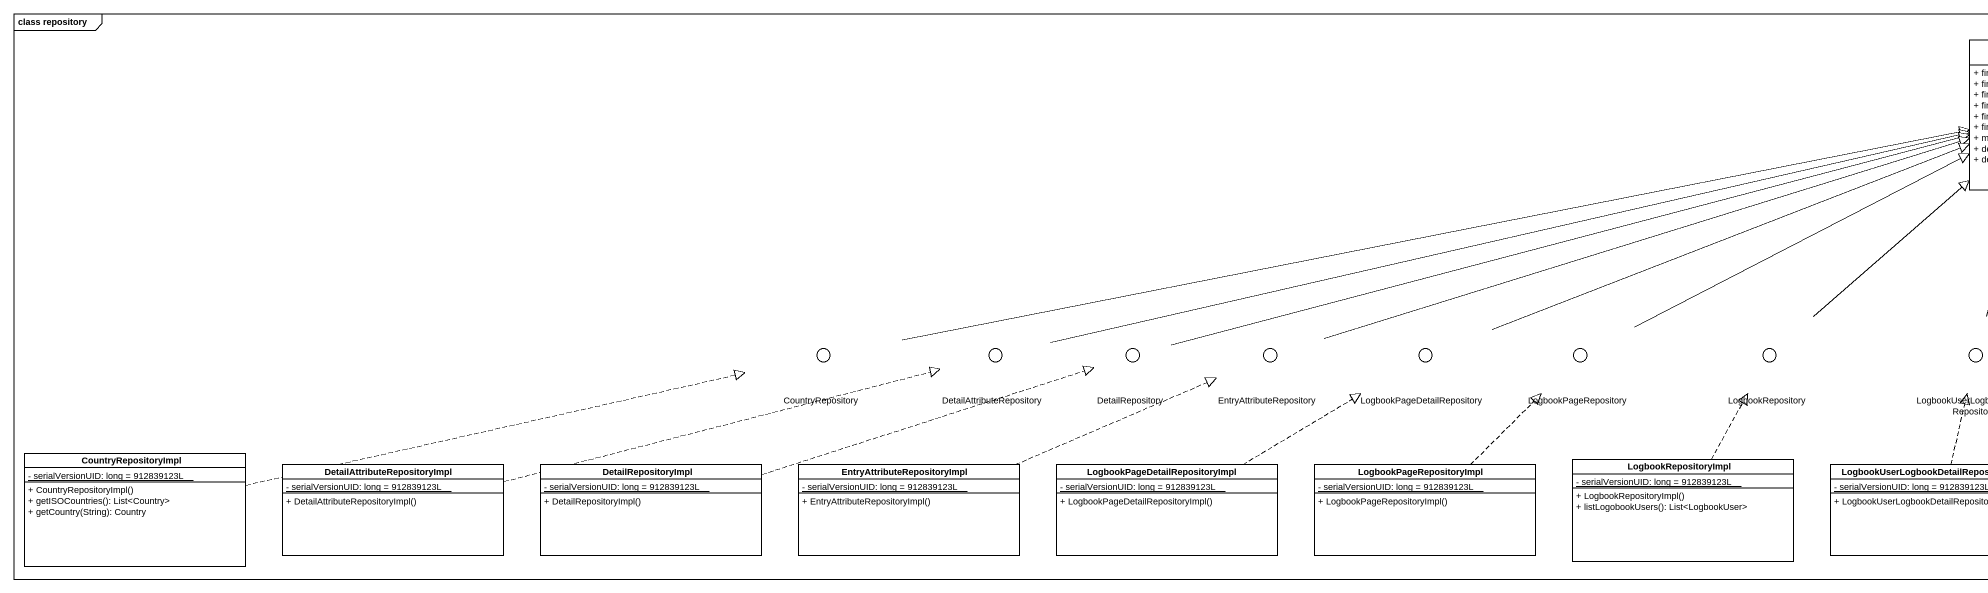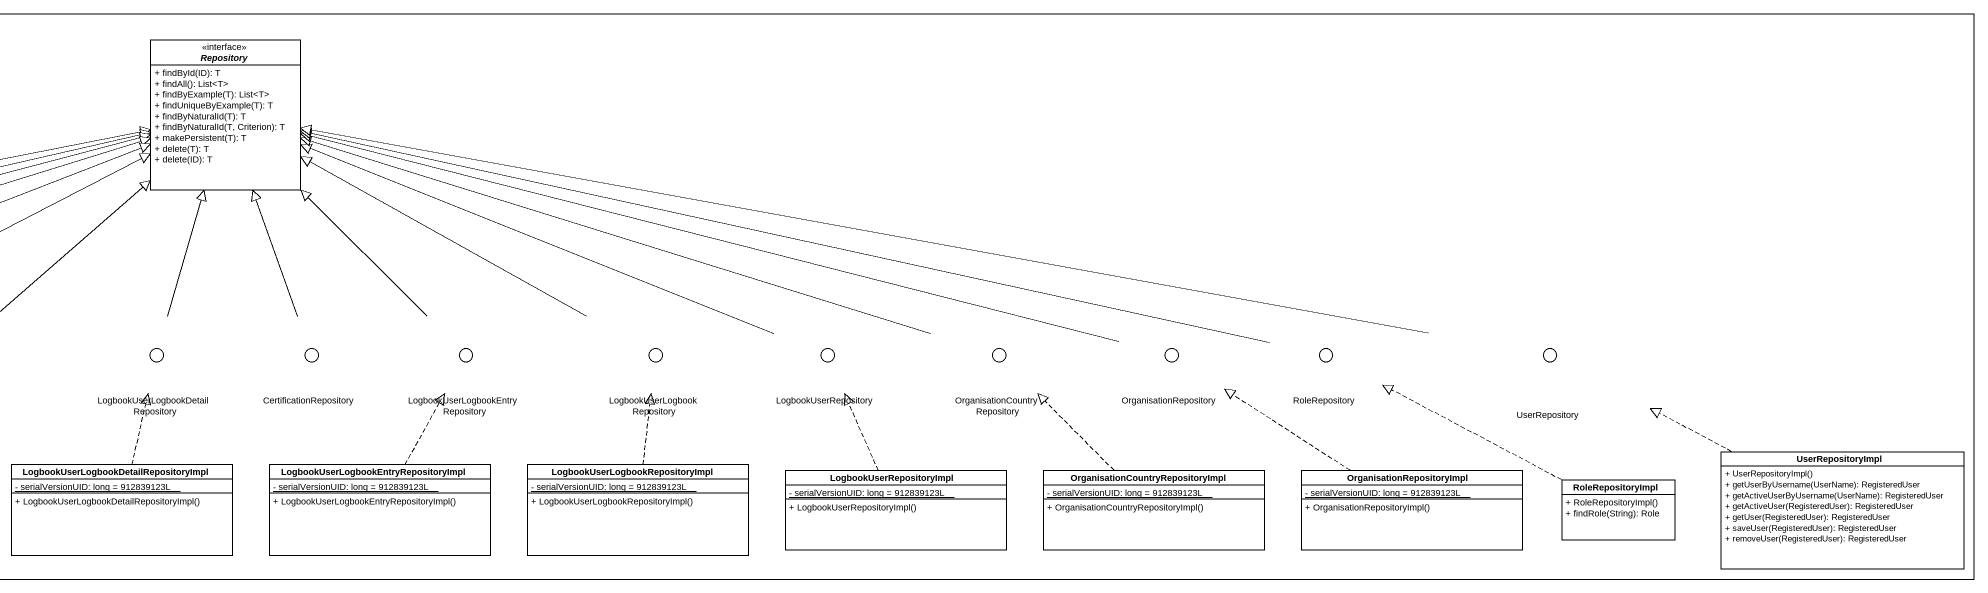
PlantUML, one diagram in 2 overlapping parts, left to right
@startuml
mainframe class repository
allowmixing
hide circle
hide empty members
skinparam classAttributeIconSize 0
interface Repository <<interface>> {
  + findById(ID): T
  + findAll(): List<T>
  + findByExample(T): List<T>
  + findUniqueByExample(T): T
  + findByNaturalId(T): T
  + findByNaturalId(T, Criterion): T
  + makePersistent(T): T
  + delete(T): T
  + delete(ID): T
}
() CountryRepository <<interface>>
() DetailAttributeRepository <<interface>>
() DetailRepository <<interface>>
() EntryAttributeRepository <<interface>>
() LogbookPageDetailRepository <<interface>>
() LogbookPageRepository <<interface>>
() LogbookRepository <<interface>>
() "LogbookUserLogbookDetailRepository" as LogbookUserLogbookDetailRepo <<interface>>
() CertificationRepository <<interface>>
() "LogbookUserLogbookEntryRepository" as LogbookUserLogbookEntryRepos <<interface>>
() LogbookUserLogbookRepository <<interface>>
() LogbookUserRepository <<interface>>
() "OrganisationCountryRepository" as OrganisationCountryRepositor <<interface>>
() OrganisationRepository <<interface>>
() RoleRepository <<interface>>
() UserRepository <<interface>>
class CountryRepositoryImpl {
  {static} - serialVersionUID: long = 912839123L
  + CountryRepositoryImpl()
  + getISOCountries(): List<Country>
  + getCountry(String): Country
}
class UserRepositoryImpl {
  + UserRepositoryImpl()
  + getUserByUsername(UserName): RegisteredUser
  + getActiveUserByUsername(UserName): RegisteredUser
  + getActiveUser(RegisteredUser): RegisteredUser
  + getUser(RegisteredUser): RegisteredUser
  + saveUser(RegisteredUser): RegisteredUser
  + removeUser(RegisteredUser): RegisteredUser
}
class "DetailAttributeRepositoryImpl" as DetailAttributeRepositoryImp {
  {static} - serialVersionUID: long = 912839123L
  + DetailAttributeRepositoryImpl()
}
class DetailRepositoryImpl {
  {static} - serialVersionUID: long = 912839123L
  + DetailRepositoryImpl()
}
class EntryAttributeRepositoryImpl {
  {static} - serialVersionUID: long = 912839123L
  + EntryAttributeRepositoryImpl()
}
class "LogbookPageDetailRepositoryImpl" as LogbookPageDetailRepositoryI {
  {static} - serialVersionUID: long = 912839123L
  + LogbookPageDetailRepositoryImpl()
}
class LogbookPageRepositoryImpl {
  {static} - serialVersionUID: long = 912839123L
  + LogbookPageRepositoryImpl()
}
class LogbookRepositoryImpl {
  {static} - serialVersionUID: long = 912839123L
  + LogbookRepositoryImpl()
  + listLogobookUsers(): List<LogbookUser>
}
class "LogbookUserLogbookDetailRepositoryImpl" as LogbookUserLogbookDetailRepo_2 {
  {static} - serialVersionUID: long = 912839123L
  + LogbookUserLogbookDetailRepositoryImpl()
}
class "LogbookUserLogbookEntryRepositoryImpl" as LogbookUserLogbookEntryRepos_2 {
  {static} - serialVersionUID: long = 912839123L
  + LogbookUserLogbookEntryRepositoryImpl()
}
class "LogbookUserLogbookRepositoryImpl" as LogbookUserLogbookRepository_2 {
  {static} - serialVersionUID: long = 912839123L
  + LogbookUserLogbookRepositoryImpl()
}
class LogbookUserRepositoryImpl {
  {static} - serialVersionUID: long = 912839123L
  + LogbookUserRepositoryImpl()
}
class "OrganisationCountryRepositoryImpl" as OrganisationCountryRepositor_2 {
  {static} - serialVersionUID: long = 912839123L
  + OrganisationCountryRepositoryImpl()
}
class OrganisationRepositoryImpl {
  {static} - serialVersionUID: long = 912839123L
  + OrganisationRepositoryImpl()
}
class RoleRepositoryImpl {
  + RoleRepositoryImpl()
  + findRole(String): Role
}
CountryRepository -right-|> Repository
DetailAttributeRepository -right-|> Repository
DetailRepository -right-|> Repository
EntryAttributeRepository -right-|> Repository
LogbookPageDetailRepository -right-|> Repository
LogbookPageRepository -right-|> Repository
LogbookRepository -up-|> Repository
LogbookUserLogbookDetailRepo -up-|> Repository
CertificationRepository -up-|> Repository
LogbookUserLogbookEntryRepos -up-|> Repository
LogbookUserLogbookRepository -left-|> Repository
LogbookUserRepository -left-|> Repository
OrganisationCountryRepositor -left-|> Repository
OrganisationRepository -left-|> Repository
RoleRepository -left-|> Repository
UserRepository -left-|> Repository
CountryRepositoryImpl .right.|> CountryRepository
UserRepositoryImpl .left.|> UserRepository
DetailAttributeRepositoryImp .right.|> DetailAttributeRepository
DetailRepositoryImpl .right.|> DetailRepository
EntryAttributeRepositoryImpl .right.|> EntryAttributeRepository
LogbookPageDetailRepositoryI .right.|> LogbookPageDetailRepository
LogbookPageRepositoryImpl .up.|> LogbookPageRepository
LogbookRepositoryImpl .up.|> LogbookRepository
LogbookUserLogbookDetailRepo_2 .up.|> LogbookUserLogbookDetailRepo
LogbookUserLogbookEntryRepos_2 .up.|> LogbookUserLogbookEntryRepos
LogbookUserLogbookRepository_2 .up.|> LogbookUserLogbookRepository
LogbookUserRepositoryImpl .up.|> LogbookUserRepository
OrganisationCountryRepositor_2 .up.|> OrganisationCountryRepositor
OrganisationRepositoryImpl .up.|> OrganisationRepository
RoleRepositoryImpl .left.|> RoleRepository
@enduml
